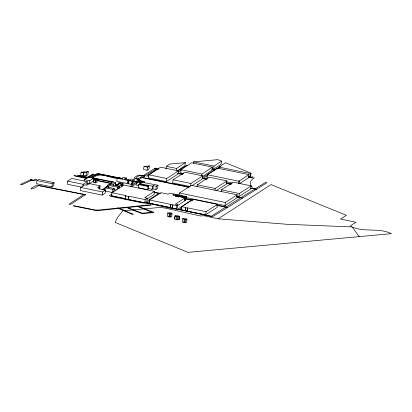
<?xml version="1.0" encoding="UTF-8"?>
<svg xmlns="http://www.w3.org/2000/svg" width="412" height="412" viewBox="0 0 412 412"><rect width="100%" height="100%" fill="white"/><g stroke="black" fill="none" stroke-linecap="round" stroke-linejoin="round"><path stroke-width="0.62" d="M185.323 196.89C182.655 205.222 189.16 195.133 185.323 196.89C184.128 197.271 182.058 195.216 182.737 197.6M36.951 180.569L36.529 183.685L51.984 186.873L53.658 185.781L54.08 182.671L38.615 179.477L36.951 180.569L52.401 183.757L54.08 182.671M51.984 186.873L52.401 183.757M86.88 184.761L87.303 181.646L71.853 178.453L67.728 181.12L67.305 184.236L81.509 187.172M88.302 171.547L81.118 172.206L80.695 175.321L83.111 175.816L83.657 175.471L83.827 172.309L86.484 172.726L88.302 171.547L87.88 174.662L86.067 175.842L83.404 175.424L83.574 174.178M99.714 188.938L100.137 185.822L89.332 183.592L86.891 185.179L84.862 184.772L80.752 187.455L80.33 190.571L102.233 195.087L105.091 193.238L105.513 190.123L98.365 188.645L99.627 187.815L99.457 189.062M83.111 175.816L83.533 172.7L84.079 172.36M83.548 175.321L83.971 172.211M82.915 186.183L83.167 184.313L87.303 181.646M84.1 180.94L84.264 179.694L88.328 177.042L93.632 178.133L93.21 181.244L89.147 183.901L86.788 183.412M86.067 175.842L86.484 172.726M89.147 183.901L89.564 180.786L93.632 178.133M94.065 179.158L93.648 182.269L95.26 182.604L95.682 179.488L94.065 179.158L95.157 178.442L97.412 178.906L96.995 182.022L95.739 182.84L95.1 182.712L95.682 179.488M93.735 182.289L94.152 179.174M95.739 182.84L96.161 179.725L97.412 178.906M102.233 195.087L102.655 191.977L105.513 190.123M104.772 190.282L105.106 187.79L106.461 186.924L114.242 188.531L113.82 191.642M107.542 186.404L107.712 185.158L108.984 184.308L119.073 186.373L118.738 188.866M108.727 187.903L108.892 186.657L107.362 186.342L106.543 186.868M110.05 184.715L110.215 183.469L112.594 181.857L115.726 182.49L115.303 185.606M146.821 199.125L154.042 194.459L154.464 191.343L123.837 185.019L111.93 192.728L111.508 195.844L125.439 198.728L125.099 198.95L125.521 195.834L125.861 195.612L125.691 196.859M113.176 185.349L113.346 184.102L115.726 182.49M105.281 191.029L112.461 192.512L112.883 189.396L114.242 188.531M126.438 178.02L123.332 177.376L121.983 178.247L122.323 178.463L118.193 177.603L117.193 178.257L116.776 181.373L127.092 183.5L128.091 182.856L128.513 179.74L124.424 178.896L125.104 178.89L126.438 178.02L126.273 179.266M118.069 184.581L118.239 183.335L119.233 182.686L123.121 183.484L122.786 185.977M117.549 189.087L117.801 187.218L119.073 186.373M118.97 188.624L119.31 186.131L121.916 184.432L121.581 186.924M121.792 186.626L122.132 184.133L123.121 183.484M127.092 183.5L127.509 180.384L128.513 179.74M128.961 180.214L132.669 181.017L132.252 184.133L131.752 184.458L128.482 183.783L128.961 180.214L130.872 178.973L134.317 179.683L133.895 182.799L131.979 184.04M128.127 199.573L128.549 196.457L128.884 196.241L145.168 199.604L147.305 198.224L146.883 201.339L144.746 202.719L125.099 198.95M128.462 199.357L128.884 196.241M131.752 184.458L132.175 181.342L132.669 181.017M132.061 183.417L132.231 182.171M148.341 188.583L152.028 189.345L152.842 188.814L155.911 189.448L157.559 188.382L157.981 185.271L140.852 181.991L141.223 181.759L138.726 181.244L137.057 182.346L136.635 185.457L138.489 185.843M138.664 184.591L138.241 187.707L147.599 189.638L148.315 189.196L148.737 186.085L139.374 184.154L138.664 184.591L148.021 186.523L148.737 186.085M139.354 184.097L139.524 182.851L140.631 182.14L142.099 182.439L140.157 183.695L152.45 186.229L153.264 185.699L156.333 186.332L157.981 185.271M140.379 184.01L140.631 182.14M143.994 166.433L143.577 169.548L147.084 170.269L148.948 169.054L149.365 165.938L143.994 166.433L147.506 167.154L149.365 165.938M147.084 170.269L147.506 167.154M144.746 202.719L145.168 199.604M148.871 174.791L148.454 177.907L166.314 181.599L178.087 173.993L178.509 170.877L160.644 167.19L148.871 174.791L166.736 178.484L178.509 170.877M147.599 189.638L148.021 186.523M149.633 200.031L149.211 203.147L170.46 207.535L170.223 207.689L170.882 204.419L149.633 200.031L161.004 192.692L168.142 194.165L169.775 193.11L174.235 194.031L174.07 195.278M152.028 189.345L152.45 186.229M152.842 188.814L153.264 185.699M155.911 189.448L156.333 186.332M166.005 168.848L166.345 166.36L169.801 164.064L185.333 162.637L184.911 165.753L177.186 170.882M166.314 181.599L166.736 178.484M172.108 213.478L171.706 216.784L169.672 217.006L167.277 216.254L167.689 212.958C174.142 212 172.396 215.6 167.689 212.958M192.126 185.56L202.307 178.999L202.73 175.883L184.87 172.19L173.081 179.792L172.659 182.907L189.906 186.471M168.905 216.897L169.322 213.782M170.542 206.912L170.795 205.042M169.672 217.006L170.094 213.89M176.243 170.944L176.578 168.451L185.333 162.637M170.568 216.908L170.99 213.792M172.206 208.096L172.865 204.826L176.573 205.593L177.814 204.79L177.392 207.905L176.156 208.709L170.223 207.689M172.443 207.942L172.865 204.826M175.502 196.024C174.477 192.322 182.846 196.066 176.892 195.262M175.569 196.091L175.749 194.536M175.636 196.138L175.692 194.572M175.836 194.912L175.728 196.189L175.759 194.861M176.717 195.226L176.552 196.467L176.779 195.237L175.965 194.979M176.727 196.509L176.836 195.247M176.784 196.519L176.954 195.273M176.903 196.539L177.011 195.283M176.959 196.55L177.129 195.303L177.021 196.56M177.145 196.581L177.253 195.324M177.206 196.586L177.376 195.34M177.263 196.596L177.495 195.355M177.387 196.606L177.557 195.36M202.611 176.449L212.031 170.218L212.448 167.102L191.513 162.812L181.053 169.739L180.631 172.855L183.711 173.483M177.618 195.37L177.448 196.617L177.737 195.381M175.136 215.816C173.195 219.853 176.223 220.126 179.158 219.642L179.56 216.336L177.145 215.594L175.136 215.816L174.729 219.107M176.156 208.709L176.573 205.593M178.19 196.642L178.411 195.396L178.242 196.642M178.293 196.637L178.509 195.391M178.386 196.632L178.602 195.381M178.478 196.622L178.731 195.365M178.561 196.612L178.772 195.36M178.638 196.596L178.916 195.329M178.757 196.843L178.968 195.309M178.839 196.926L179.06 195.025L178.87 197.034M179.076 196.127L179.498 193.012L191.348 185.359L237.235 194.835L236.812 197.951L224.967 205.603L185.992 197.554M176.357 219.756L176.774 216.64L175.152 215.996M177.124 219.864L177.546 216.748L179.581 216.527M178.005 219.766L178.427 216.65M181.074 197.41L181.239 196.163L182.258 195.515L182.006 197.384M179.56 216.336L179.158 219.642M182.66 197.528L183.026 195.968L186.157 196.462L185.652 199.923M182.815 197.647L182.928 196.37M182.877 197.683L183.046 196.436M181.723 206.659L181.301 209.77L185.292 210.594L185.024 210.769L185.714 207.478L181.723 206.659L193.053 199.326L217.448 204.357L217.031 207.468L205.676 214.796L185.024 210.769M182.949 197.719L183.113 196.472M183.155 196.488L183.062 197.765L183.273 196.539M183.196 197.817L183.319 196.555M183.288 197.848L183.412 196.586M183.34 197.863L183.51 196.617M184.38 198.079L184.55 196.833M184.442 198.084L184.607 196.843M184.504 198.095L184.731 196.854M184.622 198.105L184.792 196.859M184.689 198.11L184.916 196.869M184.808 198.12L184.978 196.874M184.782 198.749L185.034 196.879M184.756 199.372L185.153 196.885M184.787 200L185.209 196.885M184.957 200.005L185.431 196.89M185.488 196.89L184.911 200.835L177.448 205.65M187.017 219.21L186.61 222.516L184.581 222.738L182.181 221.98L182.593 218.69C189.252 217.799 186.971 221.259 182.593 218.69M185.163 200L185.585 196.885M185.215 199.995L185.688 196.879M185.359 199.985L185.781 196.869M185.4 199.98L185.863 196.859M185.488 199.969L185.946 196.843M185.56 199.954L186.075 196.812M185.75 199.882L186.265 196.627M185.379 209.971L185.632 208.101M183.809 222.629L184.226 219.514M184.581 222.738L185.003 219.622M193.413 163.126L193.583 161.88L217.855 159.65L221.527 161.149L221.105 164.264L213.637 169.193L211.778 168.812M185.498 222.64L185.92 219.524M187.022 211.181L187.697 207.9L206.093 211.68L217.448 204.357M190.607 185.977L190.941 183.484L202.73 175.883M187.275 211.016L187.697 207.9M197.044 186.667L197.297 184.797L209.064 177.191L226.924 180.878L226.507 183.994L216.341 190.56M201.736 175.893L201.988 174.029L212.448 167.102M239.624 183.597L248.549 177.742L248.966 174.626L217.428 168.148L207.385 174.745L206.963 177.855L208.199 178.113M205.676 214.796L206.093 211.68M213.637 169.193L214.06 166.077L221.527 161.149M214.904 190.354L215.157 188.485L226.924 180.878M218.777 168.961L219.03 167.097L225.534 162.781L251.037 173.174L250.614 176.29L250.069 176.65L248.812 176.393M221.177 191.704L221.429 189.834L233.28 182.176L251.124 185.863L250.702 188.979L238.857 196.632L236.395 196.122M224.967 205.603L225.385 202.488L237.235 194.835M238.589 183.716L238.924 181.223L248.966 174.626M239.187 183.319L239.521 180.827M238.857 196.632L239.279 193.516L251.124 185.863M250.069 176.65L250.491 173.534L251.037 173.174M91.572 177.737C94.286 174.657 98.463 173.952 102.294 174.956L117.992 178.108M185.833 199.805L185.601 199.496M216.758 205.387L226.729 207.447L227.774 207.375L216.624 204.939M138.164 181.491L138.494 181.033C143.51 181.007 138.298 179.967 136.964 180.693L136.557 181.249L136.877 182.192L137.443 182.434L133.73 181.687M93.143 177.979C99.915 171.181 109.731 178.36 117.58 178.442M102.217 189.752L107.887 185.905M109.432 184.859L110.462 184.159M103.752 190.066L105.297 189.015M146.579 176.223L158.872 168.142M147.985 176.511L149.01 175.836M254.389 177.83C250.584 179.524 248.431 184.365 252.448 187.203M218.211 218.818L270.998 184.597L346.43 215.337L340.461 218.988L355.953 222.3L350.622 225.622L350.576 226.131C362.699 232.909 378.932 227.285 391.4 233.666L187.929 252.35L115.082 222.387L117.775 217.217L122.683 210.856L160.335 207.401L165.176 208.112L200.417 215.976L203.852 215.723L218.211 218.818L287.221 224.303L351.287 226.904M100.137 185.822L97.68 187.414L99.627 187.815M132.401 180.925L134.317 179.683M129.404 180.348L128.905 180.672L132.175 181.342M128.482 183.783L128.982 183.458M177.716 171.068L186.543 165.372L187.826 165.444M178.205 172.051L181.321 170.043M154.464 191.343L144.663 197.678L147.305 198.224M174.235 194.031L172.602 195.087L185.333 197.719L175.208 204.254L177.814 204.79M112.461 192.512L113.367 191.935M227.738 207.447L266.961 182.712L265.395 182.465L211.279 216.197L179.302 209.42L181.924 207.741M108.068 187.187L108.892 186.657M111.59 194.119L109.448 195.628L110.699 196.354L143.098 203.023L147.702 203.044L143.304 202.647L111.044 195.746L112.115 195.072M220.595 166.417L202.194 177.799M130.104 186.384L136.913 182.114L137.927 182.114M131.629 186.698L136.866 183.417M89.718 177.351L94.549 174.379L97.35 174.477C94.842 172.973 99.112 173.601 99.163 174.786L95.929 174.786L91.253 177.665M207.535 175.78L203.173 178.453L202.158 178.447M227.733 207.452L212.546 216.676L177.531 209.26L191.935 200.041L192.636 199.995M144.468 182.665L144.705 181.723L140.574 180.652L139.256 179.359L156.148 168.889C157.605 168.261 154.948 167.849 154.624 168.575L137.649 179.086L139.143 180.672L143.103 181.656L143.134 182.258M91.608 177.665L113.346 181.965M88.534 177.371L93.658 174.235L92.618 174.07L87.746 177.088L77.652 175.497L86.695 177.423L88.086 177.402M176.774 216.64L177.546 216.748M160.443 193.424L158.965 193.264L148.062 200.397L148.078 201.545L146.131 202.781L171.536 208.539L179.091 209.543L147.898 202.946L149.644 201.834L149.633 200.685M133.452 181.213L137.726 182.073M128.153 180.564L129.394 180.817M177.969 173.117L182.907 174.116M202.647 178.133L207.035 179.024M226.476 182.98L231.498 183.999M250.939 187.949L256.516 189.216L250.465 188.274M177.5 173.437L182.434 174.441M202.174 178.453L206.567 179.344M226.631 183.428L231.024 184.319M193.583 161.88L214.06 166.077M219.03 167.097L250.491 173.534M166.345 166.36L176.578 168.451M181.053 169.739L201.988 174.029M158.553 169.167L154.588 168.647L158.079 169.487M189.556 187.063L141.666 177.273L140.631 177.345L188.449 187.254M236.818 196.725L242.416 197.997L236.967 197.173M115.226 184.01L118.337 184.643M87.375 178.226L75.056 175.703L74.011 175.775L86.891 178.545M110.215 183.469L113.346 184.102M115.37 184.458L117.863 184.962M107.712 185.158L117.801 187.218M114.227 189.69L116.122 190.076M212.046 169.353L215.126 169.986M248.596 176.866L251.073 177.376C251.588 176.315 254.796 177.062 252.365 177.85L248.245 177.217M212.175 169.796L214.637 170.305M207.385 174.745L238.924 181.223M226.137 181.795L232.322 183.067M173.081 179.792L190.941 183.484M197.297 184.797L215.157 188.485M221.429 189.834L239.279 193.516M122.132 178.396L97.989 173.627L119.573 178.149M120.819 178.401L122.065 178.659M137.057 182.346L139.524 182.851M117.193 178.257L127.509 180.384M81.118 172.206L83.533 172.7M179.498 193.012L225.385 202.488M131.16 183.907L132.252 184.133M112.203 182.104L91.66 177.824M118.239 183.335L122.132 184.133M181.589 196.642L182.846 196.905M121.916 184.432L118.831 183.798L116.22 185.493L119.31 186.131M95.522 179.596L96.161 179.725M185.482 198.507L192.322 199.913M185.616 198.955L192.456 200.361M84.264 179.694L89.564 180.786M105.106 187.79L112.883 189.396M67.728 181.12L83.167 184.313M170.645 204.573L172.628 204.98M185.446 207.653L187.439 208.065M125.521 195.834L128.549 196.457M80.752 187.455L102.655 191.977M182.258 195.515L180.626 195.175L179.611 195.824L181.239 196.163M154.371 192.1L159.974 193.264M96.774 180.178L111.25 183.196M153.872 192.414L159.48 193.583M93.133 179.838L94.389 180.101M96.908 180.626L110.751 183.51M111.93 192.728L125.861 195.612M352.538 227.476L359.238 236.622M153.789 212.345L153.748 212.623L141.697 213.565L126.062 207.313L150.159 204.733L151.256 205.063L98.813 210.527L94.992 210.367L73.398 205.902L74.428 205.825L95.187 209.991L98.082 210.079L126.587 207.205L142.331 213.231L152.064 212.252L137.057 206.268L137.587 206.155L153.789 212.345M30.612 179.931L34.284 180.636C39.13 179.055 34.876 178.782 33.465 180.327L30.612 179.931M85.675 194.629L70.71 204.306C70.349 204.553 68.552 204.311 69.226 203.961L84.11 194.392L85.675 194.629L84.656 194.716L38.29 185.565C33.367 189.855 25.827 190.401 37.013 185.096L85.675 194.634M143.294 175.667L144.864 175.924L140.353 175.188L138.072 175.224L135.048 177.047L134.08 178.102C136.393 179.689 143.103 179.987 135.764 178.262L136.583 177.356L139.488 175.61L144.859 175.914L143.299 175.667M20.662 184.288L22.145 184.633L31.868 180.198C33.223 179.735 30.771 179.323 30.395 179.853L20.662 184.288M137.134 206.196L138.659 206.489L137.134 206.196M117.662 208.081L131.799 214.183L133.21 214.25L118.986 208.209L117.662 208.081"/></g></svg>
